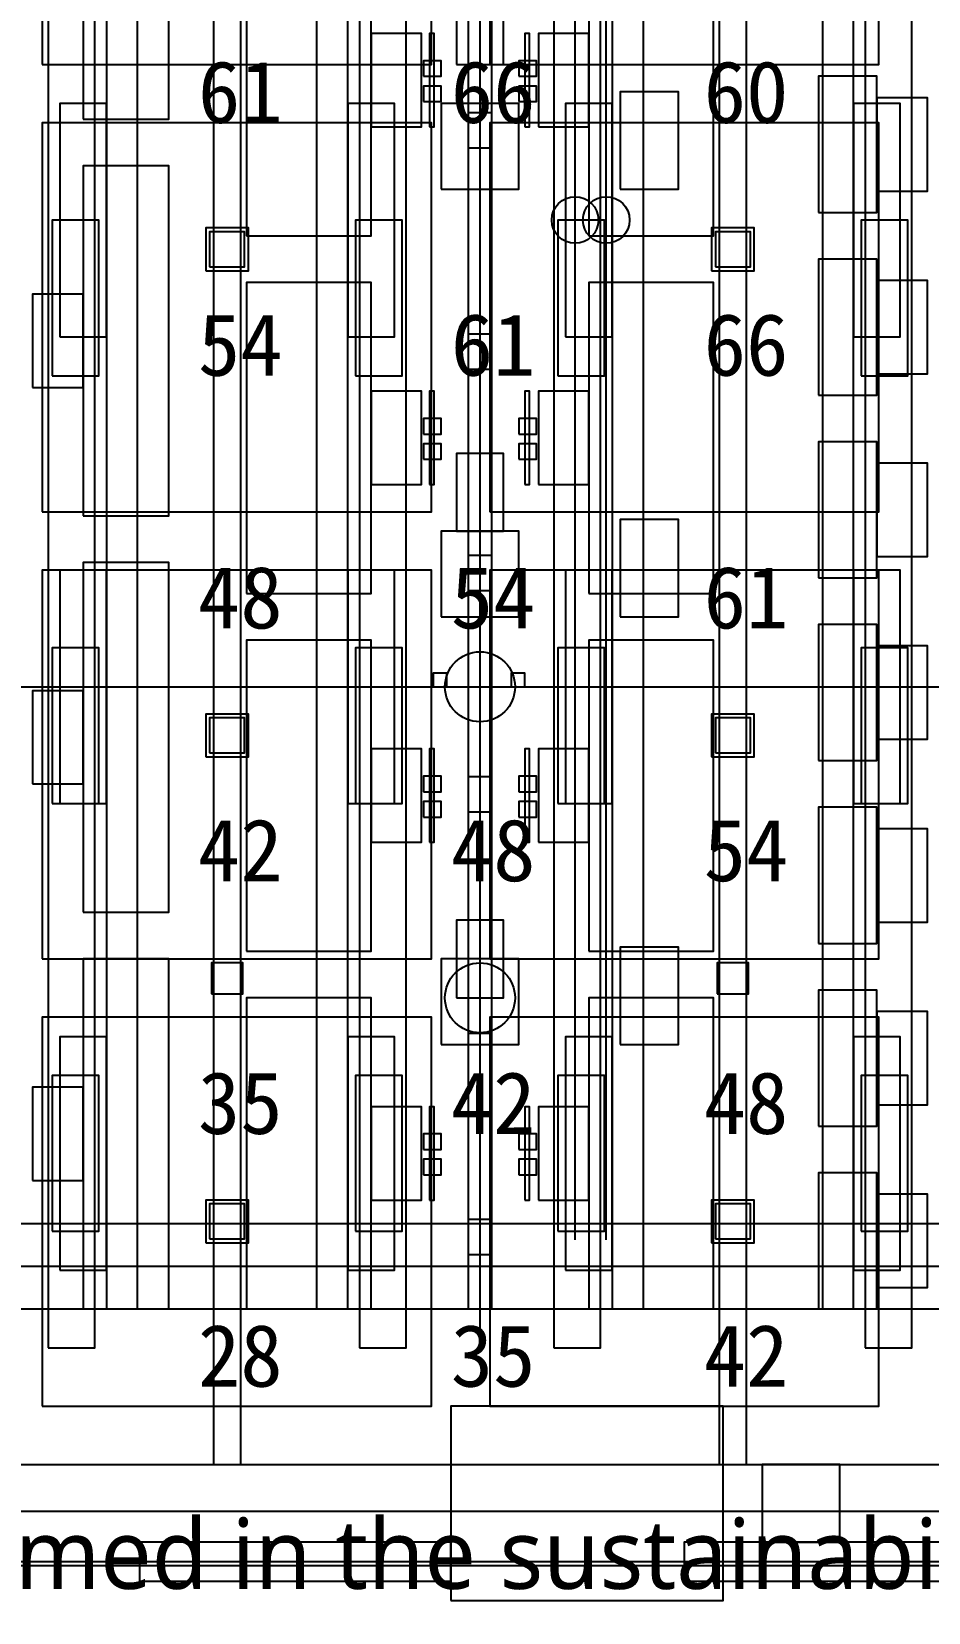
# Model space of a CAD drawing. Header units: metres. Extents: x -1640 to 1560, y -268 to 2338.
# Drawn here: x -286.77 to -263.73, y 1962.19 to 2002.85 of the extents above; entities that cross this region are included whole.
import ezdxf

# ---------------------------------------------------------------- set-up
doc = ezdxf.new("R2010")
doc.units = ezdxf.units.M
for name, color, linetype in [('1F_CHL', 4, 'Continuous'), ('1F_EHS_GAS_DETECTOR', 6, 'Continuous'), ('1F_PUMP', 2, 'Continuous'), ('1F_SCR', 3, 'Continuous'), ('1F_STRUCT_COLUMN', 8, 'Continuous'), ('1F_ZONE', 3, 'Continuous'), ('2F_CSF_LATERAL_RACK_CONCEPT', 9, 'Continuous'), ('2F_EHS_GAS_DETECTOR', 6, 'Continuous'), ('2F_RFG', 5, 'Continuous'), ('2F_STRUCT_COLUMN', 8, 'Continuous'), ('2F_VMB', 6, 'Continuous'), ('2F_ZONE', 3, 'Continuous'), ('3F_CLEANROOM_OVERHEAD_PIPE_DUCT_CONCEPT', 9, 'Continuous'), ('3F_EHS_EGRESS_DIST_M', 2, 'Continuous'), ('3F_FOUP', 5, 'Continuous'), ('3F_IMP', 1, 'Continuous'), ('3F_METRO', 2, 'Continuous'), ('3F_OHT', 9, 'Continuous'), ('3F_OHTV', 1, 'Continuous'), ('3F_STRUCT_COLUMN', 8, 'Continuous'), ('3F_TBAR', 6, 'Continuous'), ('3F_WET', 6, 'Continuous'), ('3F_ZONE', 3, 'Continuous'), ('4F_DCC', 3, 'Continuous'), ('4F_FFU', 1, 'Continuous'), ('4F_STRUCT_PLENUM_TRUSS_CONCEPT', 9, 'Continuous'), ('4F_ZONE', 3, 'Continuous'), ('5F_CHL', 4, 'Continuous'), ('5F_EHS_GAS_DETECTOR', 6, 'Continuous'), ('5F_PUMP', 2, 'Continuous'), ('5F_SCR', 3, 'Continuous'), ('5F_STRUCT_COLUMN', 8, 'Continuous'), ('5F_ZONE', 3, 'Continuous'), ('6F_CSF_LATERAL_RACK_CONCEPT', 9, 'Continuous'), ('6F_EHS_GAS_DETECTOR', 6, 'Continuous'), ('6F_RFG', 5, 'Continuous'), ('6F_STRUCT_COLUMN', 8, 'Continuous'), ('6F_VMB', 6, 'Continuous'), ('6F_ZONE', 3, 'Continuous'), ('7F_CLEANROOM_OVERHEAD_PIPE_DUCT_CONCEPT', 9, 'Continuous'), ('7F_EHS_EGRESS_DIST_M', 2, 'Continuous'), ('7F_FOUP', 5, 'Continuous'), ('7F_IMP', 1, 'Continuous'), ('7F_METRO', 2, 'Continuous'), ('7F_OHT', 9, 'Continuous'), ('7F_OHTV', 1, 'Continuous'), ('7F_STRUCT_COLUMN', 8, 'Continuous'), ('7F_TBAR', 6, 'Continuous'), ('7F_WET', 6, 'Continuous'), ('7F_ZONE', 3, 'Continuous'), ('8F_DCC', 3, 'Continuous'), ('8F_FFU', 1, 'Continuous'), ('8F_STRUCT_PLENUM_TRUSS_CONCEPT', 9, 'Continuous'), ('8F_ZONE', 3, 'Continuous'), ('EHS_GAS_SUPPLY', 3, 'Continuous'), ('EHS_PROCESS_EXHAUST', 1, 'Continuous'), ('EHS_TREATED_EXHAUST', 30, 'Continuous'), ('RF_RSC', 4, 'Continuous'), ('RF_STACK', 2, 'Continuous'), ('UTIL_CHW.R_CONCEPT', 2, 'Continuous'), ('UTIL_CHW.S_CONCEPT', 1, 'Continuous'), ('UTIL_EXH.ACID_CONCEPT', 4, 'Continuous'), ('UTIL_EXH.ALK_CONCEPT', 5, 'Continuous'), ('UTIL_GAS.SPEC_CONCEPT', 3, 'Continuous'), ('UTIL_PCW.R_CONCEPT', 1, 'Continuous'), ('UTIL_PCW.R_RISER', 1, 'Continuous'), ('UTIL_PCW.S_CONCEPT', 6, 'Continuous'), ('UTIL_PCW.S_RISER', 6, 'Continuous'), ('UTIL_TEXT', 7, 'Continuous'), ('UTIL_WW.AA_CONCEPT', 3, 'Continuous'), ('UTIL_WW.F_CONCEPT', 2, 'Continuous'), ('UTIL_WW.ORG_CONCEPT', 4, 'Continuous')]:
    doc.layers.add(name, color=color, linetype=linetype)
doc.styles.add('KO', font='malgun.ttf')

msp = doc.modelspace()

# ---------------------------------------------------------------- linework, layer by layer
at = {"layer": '1F_CHL'}
for points in [[(-271.65, 1998.8), (-270.15, 1998.8), (-270.15, 2001.3), (-271.65, 2001.3)], [(-271.65, 1987.8), (-270.15, 1987.8), (-270.15, 1990.3), (-271.65, 1990.3)], [(-271.65, 1976.8), (-270.15, 1976.8), (-270.15, 1979.3), (-271.65, 1979.3)]]:
    msp.add_lwpolyline(points, close=True, dxfattribs=at)
at = {"layer": '1F_EHS_GAS_DETECTOR'}
msp.add_circle((-275.25, 1978), 0.9, dxfattribs=at)
at = {"layer": '1F_PUMP'}
for points in [[(-286.25, 1994), (-285.05, 1994), (-285.05, 1998), (-286.25, 1998)], [(-278.45, 1994), (-277.25, 1994), (-277.25, 1998), (-278.45, 1998)], [(-273.25, 1994), (-272.05, 1994), (-272.05, 1998), (-273.25, 1998)], [(-265.45, 1994), (-264.25, 1994), (-264.25, 1998), (-265.45, 1998)], [(-286.25, 1983), (-285.05, 1983), (-285.05, 1987), (-286.25, 1987)], [(-278.45, 1983), (-277.25, 1983), (-277.25, 1987), (-278.45, 1987)], [(-273.25, 1983), (-272.05, 1983), (-272.05, 1987), (-273.25, 1987)], [(-265.45, 1983), (-264.25, 1983), (-264.25, 1987), (-265.45, 1987)], [(-286.25, 1972), (-285.05, 1972), (-285.05, 1976), (-286.25, 1976)], [(-278.45, 1972), (-277.25, 1972), (-277.25, 1976), (-278.45, 1976)], [(-273.25, 1972), (-272.05, 1972), (-272.05, 1976), (-273.25, 1976)], [(-265.45, 1972), (-264.25, 1972), (-264.25, 1976), (-265.45, 1976)]]:
    msp.add_lwpolyline(points, close=True, dxfattribs=at)
at = {"layer": '1F_SCR'}
for points in [[(-276.25, 1998.8), (-274.25, 1998.8), (-274.25, 2001), (-276.25, 2001)], [(-276.25, 1987.8), (-274.25, 1987.8), (-274.25, 1990), (-276.25, 1990)], [(-276.25, 1976.8), (-274.25, 1976.8), (-274.25, 1979), (-276.25, 1979)]]:
    msp.add_lwpolyline(points, close=True, dxfattribs=at)
at = {"layer": '1F_STRUCT_COLUMN'}
for points in [[(-282.3, 1996.7), (-281.2, 1996.7), (-281.2, 1997.8), (-282.3, 1997.8)], [(-269.3, 1996.7), (-268.2, 1996.7), (-268.2, 1997.8), (-269.3, 1997.8)], [(-282.3, 1984.2), (-281.2, 1984.2), (-281.2, 1985.3), (-282.3, 1985.3)], [(-269.3, 1984.2), (-268.2, 1984.2), (-268.2, 1985.3), (-269.3, 1985.3)], [(-282.3, 1971.7), (-281.2, 1971.7), (-281.2, 1972.8), (-282.3, 1972.8)], [(-269.3, 1971.7), (-268.2, 1971.7), (-268.2, 1972.8), (-269.3, 1972.8)]]:
    msp.add_lwpolyline(points, close=True, dxfattribs=at)
at = {"layer": '1F_ZONE'}
msp.add_lwpolyline([(-472, 1966), (-247.5, 1966), (-247.5, 2117), (-472, 2117)], close=True, dxfattribs=at)
at = {"layer": '2F_CSF_LATERAL_RACK_CONCEPT'}
for points in [[(-284.85, 1970), (-284.05, 1970), (-284.05, 2113), (-284.85, 2113)], [(-279.45, 1970), (-278.65, 1970), (-278.65, 2113), (-279.45, 2113)], [(-271.85, 1970), (-271.05, 1970), (-271.05, 2113), (-271.85, 2113)], [(-266.45, 1970), (-265.65, 1970), (-265.65, 2113), (-266.45, 2113)]]:
    msp.add_lwpolyline(points, close=True, dxfattribs=at)
at = {"layer": '2F_EHS_GAS_DETECTOR'}
msp.add_circle((-275.25, 1986), 0.9, dxfattribs=at)
at = {"layer": '2F_RFG'}
for points in [[(-286.05, 1995), (-284.85, 1995), (-284.85, 2001), (-286.05, 2001)], [(-278.65, 1995), (-277.45, 1995), (-277.45, 2001), (-278.65, 2001)], [(-273.05, 1995), (-271.85, 1995), (-271.85, 2001), (-273.05, 2001)], [(-265.65, 1995), (-264.45, 1995), (-264.45, 2001), (-265.65, 2001)], [(-286.05, 1983), (-284.85, 1983), (-284.85, 1989), (-286.05, 1989)], [(-278.65, 1983), (-277.45, 1983), (-277.45, 1989), (-278.65, 1989)], [(-273.05, 1983), (-271.85, 1983), (-271.85, 1989), (-273.05, 1989)], [(-265.65, 1983), (-264.45, 1983), (-264.45, 1989), (-265.65, 1989)], [(-286.05, 1971), (-284.85, 1971), (-284.85, 1977), (-286.05, 1977)], [(-278.65, 1971), (-277.45, 1971), (-277.45, 1977), (-278.65, 1977)], [(-273.05, 1971), (-271.85, 1971), (-271.85, 1977), (-273.05, 1977)], [(-265.65, 1971), (-264.45, 1971), (-264.45, 1977), (-265.65, 1977)]]:
    msp.add_lwpolyline(points, close=True, dxfattribs=at)
at = {"layer": '2F_STRUCT_COLUMN'}
for points in [[(-282.2, 1996.8), (-281.3, 1996.8), (-281.3, 1997.7), (-282.2, 1997.7)], [(-269.2, 1996.8), (-268.3, 1996.8), (-268.3, 1997.7), (-269.2, 1997.7)], [(-282.2, 1984.3), (-281.3, 1984.3), (-281.3, 1985.2), (-282.2, 1985.2)], [(-269.2, 1984.3), (-268.3, 1984.3), (-268.3, 1985.2), (-269.2, 1985.2)], [(-282.2, 1971.8), (-281.3, 1971.8), (-281.3, 1972.7), (-282.2, 1972.7)], [(-269.2, 1971.8), (-268.3, 1971.8), (-268.3, 1972.7), (-269.2, 1972.7)]]:
    msp.add_lwpolyline(points, close=True, dxfattribs=at)
at = {"layer": '2F_VMB'}
for points in [[(-275.85, 2002), (-274.65, 2002), (-274.65, 2004), (-275.85, 2004)], [(-275.85, 1990), (-274.65, 1990), (-274.65, 1992), (-275.85, 1992)], [(-275.85, 1978), (-274.65, 1978), (-274.65, 1980), (-275.85, 1980)]]:
    msp.add_lwpolyline(points, close=True, dxfattribs=at)
at = {"layer": '2F_ZONE'}
msp.add_lwpolyline([(-472, 1966), (-247.5, 1966), (-247.5, 2117), (-472, 2117)], close=True, dxfattribs=at)
at = {"layer": '3F_CLEANROOM_OVERHEAD_PIPE_DUCT_CONCEPT'}
for points in [[(-286.35, 1969), (-285.15, 1969), (-285.15, 2114), (-286.35, 2114)], [(-278.35, 1969), (-277.15, 1969), (-277.15, 2114), (-278.35, 2114)], [(-273.35, 1969), (-272.15, 1969), (-272.15, 2114), (-273.35, 2114)], [(-265.35, 1969), (-264.15, 1969), (-264.15, 2114), (-265.35, 2114)]]:
    msp.add_lwpolyline(points, close=True, dxfattribs=at)
at = {"layer": '3F_FOUP'}
for points in [[(-276.7, 2001.7), (-276.25, 2001.7), (-276.25, 2002.1), (-276.7, 2002.1)], [(-274.25, 2001.7), (-273.8, 2001.7), (-273.8, 2002.1), (-274.25, 2002.1)], [(-276.7, 2001.05), (-276.25, 2001.05), (-276.25, 2001.45), (-276.7, 2001.45)], [(-274.25, 2001.05), (-273.8, 2001.05), (-273.8, 2001.45), (-274.25, 2001.45)], [(-276.7, 1992.5), (-276.25, 1992.5), (-276.25, 1992.9), (-276.7, 1992.9)], [(-274.25, 1992.5), (-273.8, 1992.5), (-273.8, 1992.9), (-274.25, 1992.9)], [(-276.7, 1991.85), (-276.25, 1991.85), (-276.25, 1992.25), (-276.7, 1992.25)], [(-274.25, 1991.85), (-273.8, 1991.85), (-273.8, 1992.25), (-274.25, 1992.25)], [(-276.7, 1983.3), (-276.25, 1983.3), (-276.25, 1983.7), (-276.7, 1983.7)], [(-274.25, 1983.3), (-273.8, 1983.3), (-273.8, 1983.7), (-274.25, 1983.7)], [(-276.7, 1982.65), (-276.25, 1982.65), (-276.25, 1983.05), (-276.7, 1983.05)], [(-274.25, 1982.65), (-273.8, 1982.65), (-273.8, 1983.05), (-274.25, 1983.05)], [(-276.7, 1974.1), (-276.25, 1974.1), (-276.25, 1974.5), (-276.7, 1974.5)], [(-274.25, 1974.1), (-273.8, 1974.1), (-273.8, 1974.5), (-274.25, 1974.5)], [(-276.7, 1973.45), (-276.25, 1973.45), (-276.25, 1973.85), (-276.7, 1973.85)], [(-274.25, 1973.45), (-273.8, 1973.45), (-273.8, 1973.85), (-274.25, 1973.85)]]:
    msp.add_lwpolyline(points, close=True, dxfattribs=at)
at = {"layer": '3F_IMP'}
for points in [[(-281.25, 1997.6), (-278.05, 1997.6), (-278.05, 2005.6), (-281.25, 2005.6)], [(-272.45, 1997.6), (-269.25, 1997.6), (-269.25, 2005.6), (-272.45, 2005.6)], [(-278.05, 2000.4), (-276.75, 2000.4), (-276.75, 2002.8), (-278.05, 2002.8)], [(-273.75, 2000.4), (-272.45, 2000.4), (-272.45, 2002.8), (-273.75, 2002.8)], [(-281.25, 1988.4), (-278.05, 1988.4), (-278.05, 1996.4), (-281.25, 1996.4)], [(-272.45, 1988.4), (-269.25, 1988.4), (-269.25, 1996.4), (-272.45, 1996.4)], [(-278.05, 1991.2), (-276.75, 1991.2), (-276.75, 1993.6), (-278.05, 1993.6)], [(-273.75, 1991.2), (-272.45, 1991.2), (-272.45, 1993.6), (-273.75, 1993.6)], [(-281.25, 1979.2), (-278.05, 1979.2), (-278.05, 1987.2), (-281.25, 1987.2)], [(-272.45, 1979.2), (-269.25, 1979.2), (-269.25, 1987.2), (-272.45, 1987.2)], [(-278.05, 1982), (-276.75, 1982), (-276.75, 1984.4), (-278.05, 1984.4)], [(-273.75, 1982), (-272.45, 1982), (-272.45, 1984.4), (-273.75, 1984.4)], [(-281.25, 1970), (-278.05, 1970), (-278.05, 1978), (-281.25, 1978)], [(-272.45, 1970), (-269.25, 1970), (-269.25, 1978), (-272.45, 1978)], [(-278.05, 1972.8), (-276.75, 1972.8), (-276.75, 1975.2), (-278.05, 1975.2)], [(-273.75, 1972.8), (-272.45, 1972.8), (-272.45, 1975.2), (-273.75, 1975.2)]]:
    msp.add_lwpolyline(points, close=True, dxfattribs=at)
at = {"layer": '3F_METRO'}
for points in [[(-266.55, 1998.2), (-265.05, 1998.2), (-265.05, 2001.7), (-266.55, 2001.7)], [(-265.05, 1998.75), (-263.75, 1998.75), (-263.75, 2001.15), (-265.05, 2001.15)], [(-266.55, 1993.5), (-265.05, 1993.5), (-265.05, 1997), (-266.55, 1997)], [(-265.05, 1994.05), (-263.75, 1994.05), (-263.75, 1996.45), (-265.05, 1996.45)], [(-266.55, 1988.8), (-265.05, 1988.8), (-265.05, 1992.3), (-266.55, 1992.3)], [(-265.05, 1989.35), (-263.75, 1989.35), (-263.75, 1991.75), (-265.05, 1991.75)], [(-266.55, 1984.1), (-265.05, 1984.1), (-265.05, 1987.6), (-266.55, 1987.6)], [(-265.05, 1984.65), (-263.75, 1984.65), (-263.75, 1987.05), (-265.05, 1987.05)], [(-266.55, 1979.4), (-265.05, 1979.4), (-265.05, 1982.9), (-266.55, 1982.9)], [(-265.05, 1979.95), (-263.75, 1979.95), (-263.75, 1982.35), (-265.05, 1982.35)], [(-266.55, 1974.7), (-265.05, 1974.7), (-265.05, 1978.2), (-266.55, 1978.2)], [(-265.05, 1975.25), (-263.75, 1975.25), (-263.75, 1977.65), (-265.05, 1977.65)], [(-266.55, 1970), (-265.05, 1970), (-265.05, 1973.5), (-266.55, 1973.5)], [(-265.05, 1970.55), (-263.75, 1970.55), (-263.75, 1972.95), (-265.05, 1972.95)]]:
    msp.add_lwpolyline(points, close=True, dxfattribs=at)
at = {"layer": '3F_OHT'}
msp.add_line((-275.25, 1969), (-275.25, 2037.5), dxfattribs=at)
at = {"layer": '3F_OHTV'}
for points in [[(-275.55, 1999.86), (-274.95, 1999.86), (-274.95, 2000.76), (-275.55, 2000.76)], [(-275.55, 1994.17), (-274.95, 1994.17), (-274.95, 1995.07), (-275.55, 1995.07)], [(-275.55, 1988.48), (-274.95, 1988.48), (-274.95, 1989.38), (-275.55, 1989.38)], [(-275.55, 1982.78), (-274.95, 1982.78), (-274.95, 1983.68), (-275.55, 1983.68)], [(-275.55, 1977.09), (-274.95, 1977.09), (-274.95, 1977.99), (-275.55, 1977.99)], [(-275.55, 1971.4), (-274.95, 1971.4), (-274.95, 1972.3), (-275.55, 1972.3)]]:
    msp.add_lwpolyline(points, close=True, dxfattribs=at)
at = {"layer": '3F_STRUCT_COLUMN'}
for points in [[(-282.15, 1978.1), (-281.35, 1978.1), (-281.35, 1978.9), (-282.15, 1978.9)], [(-269.15, 1978.1), (-268.35, 1978.1), (-268.35, 1978.9), (-269.15, 1978.9)]]:
    msp.add_lwpolyline(points, close=True, dxfattribs=at)
at = {"layer": '3F_TBAR'}
for points in [[(-276.55, 2000.4), (-276.43, 2000.4), (-276.43, 2002.8), (-276.55, 2002.8)], [(-274.1, 2000.4), (-273.98, 2000.4), (-273.98, 2002.8), (-274.1, 2002.8)], [(-276.55, 1991.2), (-276.43, 1991.2), (-276.43, 1993.6), (-276.55, 1993.6)], [(-274.1, 1991.2), (-273.98, 1991.2), (-273.98, 1993.6), (-274.1, 1993.6)], [(-276.55, 1982), (-276.43, 1982), (-276.43, 1984.4), (-276.55, 1984.4)], [(-274.1, 1982), (-273.98, 1982), (-273.98, 1984.4), (-274.1, 1984.4)], [(-276.55, 1972.8), (-276.43, 1972.8), (-276.43, 1975.2), (-276.55, 1975.2)], [(-274.1, 1972.8), (-273.98, 1972.8), (-273.98, 1975.2), (-274.1, 1975.2)]]:
    msp.add_lwpolyline(points, close=True, dxfattribs=at)
at = {"layer": '3F_WET'}
for points in [[(-285.45, 2000.6), (-283.25, 2000.6), (-283.25, 2009.6), (-285.45, 2009.6)], [(-285.45, 1990.4), (-283.25, 1990.4), (-283.25, 1999.4), (-285.45, 1999.4)], [(-286.75, 1993.7), (-285.45, 1993.7), (-285.45, 1996.1), (-286.75, 1996.1)], [(-285.45, 1980.2), (-283.25, 1980.2), (-283.25, 1989.2), (-285.45, 1989.2)], [(-286.75, 1983.5), (-285.45, 1983.5), (-285.45, 1985.9), (-286.75, 1985.9)], [(-285.45, 1970), (-283.25, 1970), (-283.25, 1979), (-285.45, 1979)], [(-286.75, 1973.3), (-285.45, 1973.3), (-285.45, 1975.7), (-286.75, 1975.7)]]:
    msp.add_lwpolyline(points, close=True, dxfattribs=at)
at = {"layer": '3F_ZONE'}
msp.add_lwpolyline([(-472, 1966), (-247.5, 1966), (-247.5, 2117), (-472, 2117)], close=True, dxfattribs=at)
at = {"layer": '4F_DCC'}
for points in [[(-284, 1963), (-276, 1963), (-276, 1964), (-284, 1964)], [(-270, 1963), (-262, 1963), (-262, 1964), (-270, 1964)]]:
    msp.add_lwpolyline(points, close=True, dxfattribs=at)
at = {"layer": '4F_FFU'}
for points in [[(-286.5, 2002), (-276.5, 2002), (-276.5, 2012), (-286.5, 2012)], [(-275, 2002), (-265, 2002), (-265, 2012), (-275, 2012)], [(-286.5, 1990.5), (-276.5, 1990.5), (-276.5, 2000.5), (-286.5, 2000.5)], [(-275, 1990.5), (-265, 1990.5), (-265, 2000.5), (-275, 2000.5)], [(-286.5, 1979), (-276.5, 1979), (-276.5, 1989), (-286.5, 1989)], [(-275, 1979), (-265, 1979), (-265, 1989), (-275, 1989)], [(-286.5, 1967.5), (-276.5, 1967.5), (-276.5, 1977.5), (-286.5, 1977.5)], [(-275, 1967.5), (-265, 1967.5), (-265, 1977.5), (-275, 1977.5)]]:
    msp.add_lwpolyline(points, close=True, dxfattribs=at)
at = {"layer": '4F_STRUCT_PLENUM_TRUSS_CONCEPT'}
for points in [[(-282.1, 1966), (-281.4, 1966), (-281.4, 2117), (-282.1, 2117)], [(-269.1, 1966), (-268.4, 1966), (-268.4, 2117), (-269.1, 2117)]]:
    msp.add_lwpolyline(points, close=True, dxfattribs=at)
at = {"layer": '4F_ZONE'}
msp.add_lwpolyline([(-472, 1966), (-247.5, 1966), (-247.5, 2117), (-472, 2117)], close=True, dxfattribs=at)
at = {"layer": '5F_CHL'}
for points in [[(-271.65, 1998.8), (-270.15, 1998.8), (-270.15, 2001.3), (-271.65, 2001.3)], [(-271.65, 1987.8), (-270.15, 1987.8), (-270.15, 1990.3), (-271.65, 1990.3)], [(-271.65, 1976.8), (-270.15, 1976.8), (-270.15, 1979.3), (-271.65, 1979.3)]]:
    msp.add_lwpolyline(points, close=True, dxfattribs=at)
at = {"layer": '5F_EHS_GAS_DETECTOR'}
msp.add_circle((-275.25, 1978), 0.9, dxfattribs=at)
at = {"layer": '5F_PUMP'}
for points in [[(-286.25, 1994), (-285.05, 1994), (-285.05, 1998), (-286.25, 1998)], [(-278.45, 1994), (-277.25, 1994), (-277.25, 1998), (-278.45, 1998)], [(-273.25, 1994), (-272.05, 1994), (-272.05, 1998), (-273.25, 1998)], [(-265.45, 1994), (-264.25, 1994), (-264.25, 1998), (-265.45, 1998)], [(-286.25, 1983), (-285.05, 1983), (-285.05, 1987), (-286.25, 1987)], [(-278.45, 1983), (-277.25, 1983), (-277.25, 1987), (-278.45, 1987)], [(-273.25, 1983), (-272.05, 1983), (-272.05, 1987), (-273.25, 1987)], [(-265.45, 1983), (-264.25, 1983), (-264.25, 1987), (-265.45, 1987)], [(-286.25, 1972), (-285.05, 1972), (-285.05, 1976), (-286.25, 1976)], [(-278.45, 1972), (-277.25, 1972), (-277.25, 1976), (-278.45, 1976)], [(-273.25, 1972), (-272.05, 1972), (-272.05, 1976), (-273.25, 1976)], [(-265.45, 1972), (-264.25, 1972), (-264.25, 1976), (-265.45, 1976)]]:
    msp.add_lwpolyline(points, close=True, dxfattribs=at)
at = {"layer": '5F_SCR'}
for points in [[(-276.25, 1998.8), (-274.25, 1998.8), (-274.25, 2001), (-276.25, 2001)], [(-276.25, 1987.8), (-274.25, 1987.8), (-274.25, 1990), (-276.25, 1990)], [(-276.25, 1976.8), (-274.25, 1976.8), (-274.25, 1979), (-276.25, 1979)]]:
    msp.add_lwpolyline(points, close=True, dxfattribs=at)
at = {"layer": '5F_STRUCT_COLUMN'}
for points in [[(-282.3, 1996.7), (-281.2, 1996.7), (-281.2, 1997.8), (-282.3, 1997.8)], [(-269.3, 1996.7), (-268.2, 1996.7), (-268.2, 1997.8), (-269.3, 1997.8)], [(-282.3, 1984.2), (-281.2, 1984.2), (-281.2, 1985.3), (-282.3, 1985.3)], [(-269.3, 1984.2), (-268.2, 1984.2), (-268.2, 1985.3), (-269.3, 1985.3)], [(-282.3, 1971.7), (-281.2, 1971.7), (-281.2, 1972.8), (-282.3, 1972.8)], [(-269.3, 1971.7), (-268.2, 1971.7), (-268.2, 1972.8), (-269.3, 1972.8)]]:
    msp.add_lwpolyline(points, close=True, dxfattribs=at)
at = {"layer": '5F_ZONE'}
msp.add_lwpolyline([(-472, 1966), (-247.5, 1966), (-247.5, 2117), (-472, 2117)], close=True, dxfattribs=at)
at = {"layer": '6F_CSF_LATERAL_RACK_CONCEPT'}
for points in [[(-284.85, 1970), (-284.05, 1970), (-284.05, 2113), (-284.85, 2113)], [(-279.45, 1970), (-278.65, 1970), (-278.65, 2113), (-279.45, 2113)], [(-271.85, 1970), (-271.05, 1970), (-271.05, 2113), (-271.85, 2113)], [(-266.45, 1970), (-265.65, 1970), (-265.65, 2113), (-266.45, 2113)]]:
    msp.add_lwpolyline(points, close=True, dxfattribs=at)
at = {"layer": '6F_EHS_GAS_DETECTOR'}
msp.add_circle((-275.25, 1986), 0.9, dxfattribs=at)
at = {"layer": '6F_RFG'}
for points in [[(-286.05, 1995), (-284.85, 1995), (-284.85, 2001), (-286.05, 2001)], [(-278.65, 1995), (-277.45, 1995), (-277.45, 2001), (-278.65, 2001)], [(-273.05, 1995), (-271.85, 1995), (-271.85, 2001), (-273.05, 2001)], [(-265.65, 1995), (-264.45, 1995), (-264.45, 2001), (-265.65, 2001)], [(-286.05, 1983), (-284.85, 1983), (-284.85, 1989), (-286.05, 1989)], [(-278.65, 1983), (-277.45, 1983), (-277.45, 1989), (-278.65, 1989)], [(-273.05, 1983), (-271.85, 1983), (-271.85, 1989), (-273.05, 1989)], [(-265.65, 1983), (-264.45, 1983), (-264.45, 1989), (-265.65, 1989)], [(-286.05, 1971), (-284.85, 1971), (-284.85, 1977), (-286.05, 1977)], [(-278.65, 1971), (-277.45, 1971), (-277.45, 1977), (-278.65, 1977)], [(-273.05, 1971), (-271.85, 1971), (-271.85, 1977), (-273.05, 1977)], [(-265.65, 1971), (-264.45, 1971), (-264.45, 1977), (-265.65, 1977)]]:
    msp.add_lwpolyline(points, close=True, dxfattribs=at)
at = {"layer": '6F_STRUCT_COLUMN'}
for points in [[(-282.2, 1996.8), (-281.3, 1996.8), (-281.3, 1997.7), (-282.2, 1997.7)], [(-269.2, 1996.8), (-268.3, 1996.8), (-268.3, 1997.7), (-269.2, 1997.7)], [(-282.2, 1984.3), (-281.3, 1984.3), (-281.3, 1985.2), (-282.2, 1985.2)], [(-269.2, 1984.3), (-268.3, 1984.3), (-268.3, 1985.2), (-269.2, 1985.2)], [(-282.2, 1971.8), (-281.3, 1971.8), (-281.3, 1972.7), (-282.2, 1972.7)], [(-269.2, 1971.8), (-268.3, 1971.8), (-268.3, 1972.7), (-269.2, 1972.7)]]:
    msp.add_lwpolyline(points, close=True, dxfattribs=at)
at = {"layer": '6F_VMB'}
for points in [[(-275.85, 2002), (-274.65, 2002), (-274.65, 2004), (-275.85, 2004)], [(-275.85, 1990), (-274.65, 1990), (-274.65, 1992), (-275.85, 1992)], [(-275.85, 1978), (-274.65, 1978), (-274.65, 1980), (-275.85, 1980)]]:
    msp.add_lwpolyline(points, close=True, dxfattribs=at)
at = {"layer": '6F_ZONE'}
msp.add_lwpolyline([(-472, 1966), (-247.5, 1966), (-247.5, 2117), (-472, 2117)], close=True, dxfattribs=at)
at = {"layer": '7F_CLEANROOM_OVERHEAD_PIPE_DUCT_CONCEPT'}
for points in [[(-286.35, 1969), (-285.15, 1969), (-285.15, 2114), (-286.35, 2114)], [(-278.35, 1969), (-277.15, 1969), (-277.15, 2114), (-278.35, 2114)], [(-273.35, 1969), (-272.15, 1969), (-272.15, 2114), (-273.35, 2114)], [(-265.35, 1969), (-264.15, 1969), (-264.15, 2114), (-265.35, 2114)]]:
    msp.add_lwpolyline(points, close=True, dxfattribs=at)
at = {"layer": '7F_FOUP'}
for points in [[(-276.7, 2001.7), (-276.25, 2001.7), (-276.25, 2002.1), (-276.7, 2002.1)], [(-274.25, 2001.7), (-273.8, 2001.7), (-273.8, 2002.1), (-274.25, 2002.1)], [(-276.7, 2001.05), (-276.25, 2001.05), (-276.25, 2001.45), (-276.7, 2001.45)], [(-274.25, 2001.05), (-273.8, 2001.05), (-273.8, 2001.45), (-274.25, 2001.45)], [(-276.7, 1992.5), (-276.25, 1992.5), (-276.25, 1992.9), (-276.7, 1992.9)], [(-274.25, 1992.5), (-273.8, 1992.5), (-273.8, 1992.9), (-274.25, 1992.9)], [(-276.7, 1991.85), (-276.25, 1991.85), (-276.25, 1992.25), (-276.7, 1992.25)], [(-274.25, 1991.85), (-273.8, 1991.85), (-273.8, 1992.25), (-274.25, 1992.25)], [(-276.7, 1983.3), (-276.25, 1983.3), (-276.25, 1983.7), (-276.7, 1983.7)], [(-274.25, 1983.3), (-273.8, 1983.3), (-273.8, 1983.7), (-274.25, 1983.7)], [(-276.7, 1982.65), (-276.25, 1982.65), (-276.25, 1983.05), (-276.7, 1983.05)], [(-274.25, 1982.65), (-273.8, 1982.65), (-273.8, 1983.05), (-274.25, 1983.05)], [(-276.7, 1974.1), (-276.25, 1974.1), (-276.25, 1974.5), (-276.7, 1974.5)], [(-274.25, 1974.1), (-273.8, 1974.1), (-273.8, 1974.5), (-274.25, 1974.5)], [(-276.7, 1973.45), (-276.25, 1973.45), (-276.25, 1973.85), (-276.7, 1973.85)], [(-274.25, 1973.45), (-273.8, 1973.45), (-273.8, 1973.85), (-274.25, 1973.85)]]:
    msp.add_lwpolyline(points, close=True, dxfattribs=at)
at = {"layer": '7F_IMP'}
for points in [[(-281.25, 1997.6), (-278.05, 1997.6), (-278.05, 2005.6), (-281.25, 2005.6)], [(-272.45, 1997.6), (-269.25, 1997.6), (-269.25, 2005.6), (-272.45, 2005.6)], [(-278.05, 2000.4), (-276.75, 2000.4), (-276.75, 2002.8), (-278.05, 2002.8)], [(-273.75, 2000.4), (-272.45, 2000.4), (-272.45, 2002.8), (-273.75, 2002.8)], [(-281.25, 1988.4), (-278.05, 1988.4), (-278.05, 1996.4), (-281.25, 1996.4)], [(-272.45, 1988.4), (-269.25, 1988.4), (-269.25, 1996.4), (-272.45, 1996.4)], [(-278.05, 1991.2), (-276.75, 1991.2), (-276.75, 1993.6), (-278.05, 1993.6)], [(-273.75, 1991.2), (-272.45, 1991.2), (-272.45, 1993.6), (-273.75, 1993.6)], [(-281.25, 1979.2), (-278.05, 1979.2), (-278.05, 1987.2), (-281.25, 1987.2)], [(-272.45, 1979.2), (-269.25, 1979.2), (-269.25, 1987.2), (-272.45, 1987.2)], [(-278.05, 1982), (-276.75, 1982), (-276.75, 1984.4), (-278.05, 1984.4)], [(-273.75, 1982), (-272.45, 1982), (-272.45, 1984.4), (-273.75, 1984.4)], [(-281.25, 1970), (-278.05, 1970), (-278.05, 1978), (-281.25, 1978)], [(-272.45, 1970), (-269.25, 1970), (-269.25, 1978), (-272.45, 1978)], [(-278.05, 1972.8), (-276.75, 1972.8), (-276.75, 1975.2), (-278.05, 1975.2)], [(-273.75, 1972.8), (-272.45, 1972.8), (-272.45, 1975.2), (-273.75, 1975.2)]]:
    msp.add_lwpolyline(points, close=True, dxfattribs=at)
at = {"layer": '7F_METRO'}
for points in [[(-266.55, 1998.2), (-265.05, 1998.2), (-265.05, 2001.7), (-266.55, 2001.7)], [(-265.05, 1998.75), (-263.75, 1998.75), (-263.75, 2001.15), (-265.05, 2001.15)], [(-266.55, 1993.5), (-265.05, 1993.5), (-265.05, 1997), (-266.55, 1997)], [(-265.05, 1994.05), (-263.75, 1994.05), (-263.75, 1996.45), (-265.05, 1996.45)], [(-266.55, 1988.8), (-265.05, 1988.8), (-265.05, 1992.3), (-266.55, 1992.3)], [(-265.05, 1989.35), (-263.75, 1989.35), (-263.75, 1991.75), (-265.05, 1991.75)], [(-266.55, 1984.1), (-265.05, 1984.1), (-265.05, 1987.6), (-266.55, 1987.6)], [(-265.05, 1984.65), (-263.75, 1984.65), (-263.75, 1987.05), (-265.05, 1987.05)], [(-266.55, 1979.4), (-265.05, 1979.4), (-265.05, 1982.9), (-266.55, 1982.9)], [(-265.05, 1979.95), (-263.75, 1979.95), (-263.75, 1982.35), (-265.05, 1982.35)], [(-266.55, 1974.7), (-265.05, 1974.7), (-265.05, 1978.2), (-266.55, 1978.2)], [(-265.05, 1975.25), (-263.75, 1975.25), (-263.75, 1977.65), (-265.05, 1977.65)], [(-266.55, 1970), (-265.05, 1970), (-265.05, 1973.5), (-266.55, 1973.5)], [(-265.05, 1970.55), (-263.75, 1970.55), (-263.75, 1972.95), (-265.05, 1972.95)]]:
    msp.add_lwpolyline(points, close=True, dxfattribs=at)
at = {"layer": '7F_OHT'}
msp.add_line((-275.25, 1969), (-275.25, 2037.5), dxfattribs=at)
at = {"layer": '7F_OHTV'}
for points in [[(-275.55, 1999.86), (-274.95, 1999.86), (-274.95, 2000.76), (-275.55, 2000.76)], [(-275.55, 1994.17), (-274.95, 1994.17), (-274.95, 1995.07), (-275.55, 1995.07)], [(-275.55, 1988.48), (-274.95, 1988.48), (-274.95, 1989.38), (-275.55, 1989.38)], [(-275.55, 1982.78), (-274.95, 1982.78), (-274.95, 1983.68), (-275.55, 1983.68)], [(-275.55, 1977.09), (-274.95, 1977.09), (-274.95, 1977.99), (-275.55, 1977.99)], [(-275.55, 1971.4), (-274.95, 1971.4), (-274.95, 1972.3), (-275.55, 1972.3)]]:
    msp.add_lwpolyline(points, close=True, dxfattribs=at)
at = {"layer": '7F_STRUCT_COLUMN'}
for points in [[(-282.15, 1978.1), (-281.35, 1978.1), (-281.35, 1978.9), (-282.15, 1978.9)], [(-269.15, 1978.1), (-268.35, 1978.1), (-268.35, 1978.9), (-269.15, 1978.9)]]:
    msp.add_lwpolyline(points, close=True, dxfattribs=at)
at = {"layer": '7F_TBAR'}
for points in [[(-276.55, 2000.4), (-276.43, 2000.4), (-276.43, 2002.8), (-276.55, 2002.8)], [(-274.1, 2000.4), (-273.98, 2000.4), (-273.98, 2002.8), (-274.1, 2002.8)], [(-276.55, 1991.2), (-276.43, 1991.2), (-276.43, 1993.6), (-276.55, 1993.6)], [(-274.1, 1991.2), (-273.98, 1991.2), (-273.98, 1993.6), (-274.1, 1993.6)], [(-276.55, 1982), (-276.43, 1982), (-276.43, 1984.4), (-276.55, 1984.4)], [(-274.1, 1982), (-273.98, 1982), (-273.98, 1984.4), (-274.1, 1984.4)], [(-276.55, 1972.8), (-276.43, 1972.8), (-276.43, 1975.2), (-276.55, 1975.2)], [(-274.1, 1972.8), (-273.98, 1972.8), (-273.98, 1975.2), (-274.1, 1975.2)]]:
    msp.add_lwpolyline(points, close=True, dxfattribs=at)
at = {"layer": '7F_WET'}
for points in [[(-285.45, 2000.6), (-283.25, 2000.6), (-283.25, 2009.6), (-285.45, 2009.6)], [(-285.45, 1990.4), (-283.25, 1990.4), (-283.25, 1999.4), (-285.45, 1999.4)], [(-286.75, 1993.7), (-285.45, 1993.7), (-285.45, 1996.1), (-286.75, 1996.1)], [(-285.45, 1980.2), (-283.25, 1980.2), (-283.25, 1989.2), (-285.45, 1989.2)], [(-286.75, 1983.5), (-285.45, 1983.5), (-285.45, 1985.9), (-286.75, 1985.9)], [(-285.45, 1970), (-283.25, 1970), (-283.25, 1979), (-285.45, 1979)], [(-286.75, 1973.3), (-285.45, 1973.3), (-285.45, 1975.7), (-286.75, 1975.7)]]:
    msp.add_lwpolyline(points, close=True, dxfattribs=at)
at = {"layer": '7F_ZONE'}
msp.add_lwpolyline([(-472, 1966), (-247.5, 1966), (-247.5, 2117), (-472, 2117)], close=True, dxfattribs=at)
at = {"layer": '8F_DCC'}
for points in [[(-284, 1963), (-276, 1963), (-276, 1964), (-284, 1964)], [(-270, 1963), (-262, 1963), (-262, 1964), (-270, 1964)]]:
    msp.add_lwpolyline(points, close=True, dxfattribs=at)
at = {"layer": '8F_FFU'}
for points in [[(-286.5, 2002), (-276.5, 2002), (-276.5, 2012), (-286.5, 2012)], [(-275, 2002), (-265, 2002), (-265, 2012), (-275, 2012)], [(-286.5, 1990.5), (-276.5, 1990.5), (-276.5, 2000.5), (-286.5, 2000.5)], [(-275, 1990.5), (-265, 1990.5), (-265, 2000.5), (-275, 2000.5)], [(-286.5, 1979), (-276.5, 1979), (-276.5, 1989), (-286.5, 1989)], [(-275, 1979), (-265, 1979), (-265, 1989), (-275, 1989)], [(-286.5, 1967.5), (-276.5, 1967.5), (-276.5, 1977.5), (-286.5, 1977.5)], [(-275, 1967.5), (-265, 1967.5), (-265, 1977.5), (-275, 1977.5)]]:
    msp.add_lwpolyline(points, close=True, dxfattribs=at)
at = {"layer": '8F_STRUCT_PLENUM_TRUSS_CONCEPT'}
for points in [[(-282.1, 1966), (-281.4, 1966), (-281.4, 2117), (-282.1, 2117)], [(-269.1, 1966), (-268.4, 1966), (-268.4, 2117), (-269.1, 2117)]]:
    msp.add_lwpolyline(points, close=True, dxfattribs=at)
at = {"layer": '8F_ZONE'}
msp.add_lwpolyline([(-472, 1966), (-247.5, 1966), (-247.5, 2117), (-472, 2117)], close=True, dxfattribs=at)
at = {"layer": 'EHS_GAS_SUPPLY'}
msp.add_lwpolyline([(-274.45, 1986), (-274.1, 1986), (-274.1, 1986.35), (-274.45, 1986.35)], close=True, dxfattribs=at)
msp.add_lwpolyline([(-274.45, 1986), (-274.1, 1986), (-274.1, 1986.35), (-274.45, 1986.35)], close=True, dxfattribs=at)
at = {"layer": 'EHS_PROCESS_EXHAUST'}
msp.add_lwpolyline([(-276.45, 1986), (-276.1, 1986), (-276.1, 1986.35), (-276.45, 1986.35)], close=True, dxfattribs=at)
msp.add_lwpolyline([(-276.45, 1986), (-276.1, 1986), (-276.1, 1986.35), (-276.45, 1986.35)], close=True, dxfattribs=at)
at = {"layer": 'EHS_TREATED_EXHAUST'}
msp.add_lwpolyline([(-275.55, 1970), (-274.95, 1970), (-274.95, 2125), (-275.55, 2125)], close=True, dxfattribs=at)
msp.add_lwpolyline([(-275.55, 1970), (-274.95, 1970), (-274.95, 2125), (-275.55, 2125)], close=True, dxfattribs=at)
at = {"layer": 'RF_RSC'}
msp.add_lwpolyline([(-276, 1962.5), (-269, 1962.5), (-269, 1967.5), (-276, 1967.5)], close=True, dxfattribs=at)
at = {"layer": 'RF_STACK'}
msp.add_lwpolyline([(-268, 1964), (-266, 1964), (-266, 1966), (-268, 1966)], close=True, dxfattribs=at)
at = {"layer": 'UTIL_CHW.R_CONCEPT'}
msp.add_line((-467.2, 1964.8), (-1.2, 1964.8), dxfattribs=at)
msp.add_line((-467.2, 1964.8), (-1.2, 1964.8), dxfattribs=at)
at = {"layer": 'UTIL_CHW.S_CONCEPT'}
msp.add_line((-468.5, 1963.5), (-2.5, 1963.5), dxfattribs=at)
msp.add_line((-468.5, 1963.5), (-2.5, 1963.5), dxfattribs=at)
at = {"layer": 'UTIL_EXH.ACID_CONCEPT'}
msp.add_line((-470.4, 1964.8), (-0.6, 1964.8), dxfattribs=at)
msp.add_line((-470.4, 1964.8), (-0.6, 1964.8), dxfattribs=at)
at = {"layer": 'UTIL_EXH.ALK_CONCEPT'}
msp.add_line((-470.4, 1963.4), (-0.6, 1963.4), dxfattribs=at)
msp.add_line((-470.4, 1963.4), (-0.6, 1963.4), dxfattribs=at)
at = {"layer": 'UTIL_GAS.SPEC_CONCEPT'}
msp.add_line((-466.3, 1986), (-2.7, 1986), dxfattribs=at)
msp.add_line((-466.3, 1986), (-2.7, 1986), dxfattribs=at)
at = {"layer": 'UTIL_PCW.R_CONCEPT'}
msp.add_line((-272.005, 1971.78), (-272.005, 2111.23), dxfattribs=at)
msp.add_line((-272.005, 1971.78), (-272.005, 2111.23), dxfattribs=at)
at = {"layer": 'UTIL_PCW.R_RISER'}
msp.add_circle((-272.005, 1998.005), 0.6, dxfattribs=at)
msp.add_circle((-272.005, 1998.005), 0.6, dxfattribs=at)
at = {"layer": 'UTIL_PCW.S_CONCEPT'}
msp.add_line((-272.805, 1971.78), (-272.805, 2111.23), dxfattribs=at)
msp.add_line((-272.805, 1971.78), (-272.805, 2111.23), dxfattribs=at)
at = {"layer": 'UTIL_PCW.S_RISER'}
msp.add_circle((-272.805, 1998.005), 0.6, dxfattribs=at)
msp.add_circle((-272.805, 1998.005), 0.6, dxfattribs=at)
at = {"layer": 'UTIL_WW.AA_CONCEPT'}
msp.add_line((-468.3, 1971.1), (-2.7, 1971.1), dxfattribs=at)
at = {"layer": 'UTIL_WW.F_CONCEPT'}
msp.add_line((-468.3, 1970), (-2.7, 1970), dxfattribs=at)
at = {"layer": 'UTIL_WW.ORG_CONCEPT'}
msp.add_line((-468.3, 1972.2), (-2.7, 1972.2), dxfattribs=at)

# ---------------------------------------------------------------- texts
at = {"layer": '3F_EHS_EGRESS_DIST_M'}
for s, p in [('61', (-282.5, 2000.5)), ('66', (-276, 2000.5)), ('60', (-269.5, 2000.5)), ('54', (-282.5, 1994)), ('61', (-276, 1994)), ('66', (-269.5, 1994)), ('48', (-282.5, 1987.5)), ('54', (-276, 1987.5)), ('61', (-269.5, 1987.5)), ('42', (-282.5, 1981)), ('48', (-276, 1981)), ('54', (-269.5, 1981)), ('35', (-282.5, 1974.5)), ('42', (-276, 1974.5)), ('48', (-269.5, 1974.5)), ('28', (-282.5, 1968)), ('35', (-276, 1968)), ('42', (-269.5, 1968))]:
    msp.add_text(s, height=1.6, dxfattribs=at).set_placement(p)
at = {"layer": '7F_EHS_EGRESS_DIST_M'}
for s, p in [('61', (-282.5, 2000.5)), ('66', (-276, 2000.5)), ('60', (-269.5, 2000.5)), ('54', (-282.5, 1994)), ('61', (-276, 1994)), ('66', (-269.5, 1994)), ('48', (-282.5, 1987.5)), ('54', (-276, 1987.5)), ('61', (-269.5, 1987.5)), ('42', (-282.5, 1981)), ('48', (-276, 1981)), ('54', (-269.5, 1981)), ('35', (-282.5, 1974.5)), ('42', (-276, 1974.5)), ('48', (-269.5, 1974.5)), ('28', (-282.5, 1968)), ('35', (-276, 1968)), ('42', (-269.5, 1968))]:
    msp.add_text(s, height=1.6, dxfattribs=at).set_placement(p)
at = {"layer": 'UTIL_TEXT', "style": 'KO'}
msp.add_text('P1 rooftop RCS (regenerative catalytic system — process-gas abatement, named in the sustainability report; location is concept)', height=1.8, dxfattribs=at).set_placement((-370.5, 1962.8))

doc.saveas('drawing.dxf')
